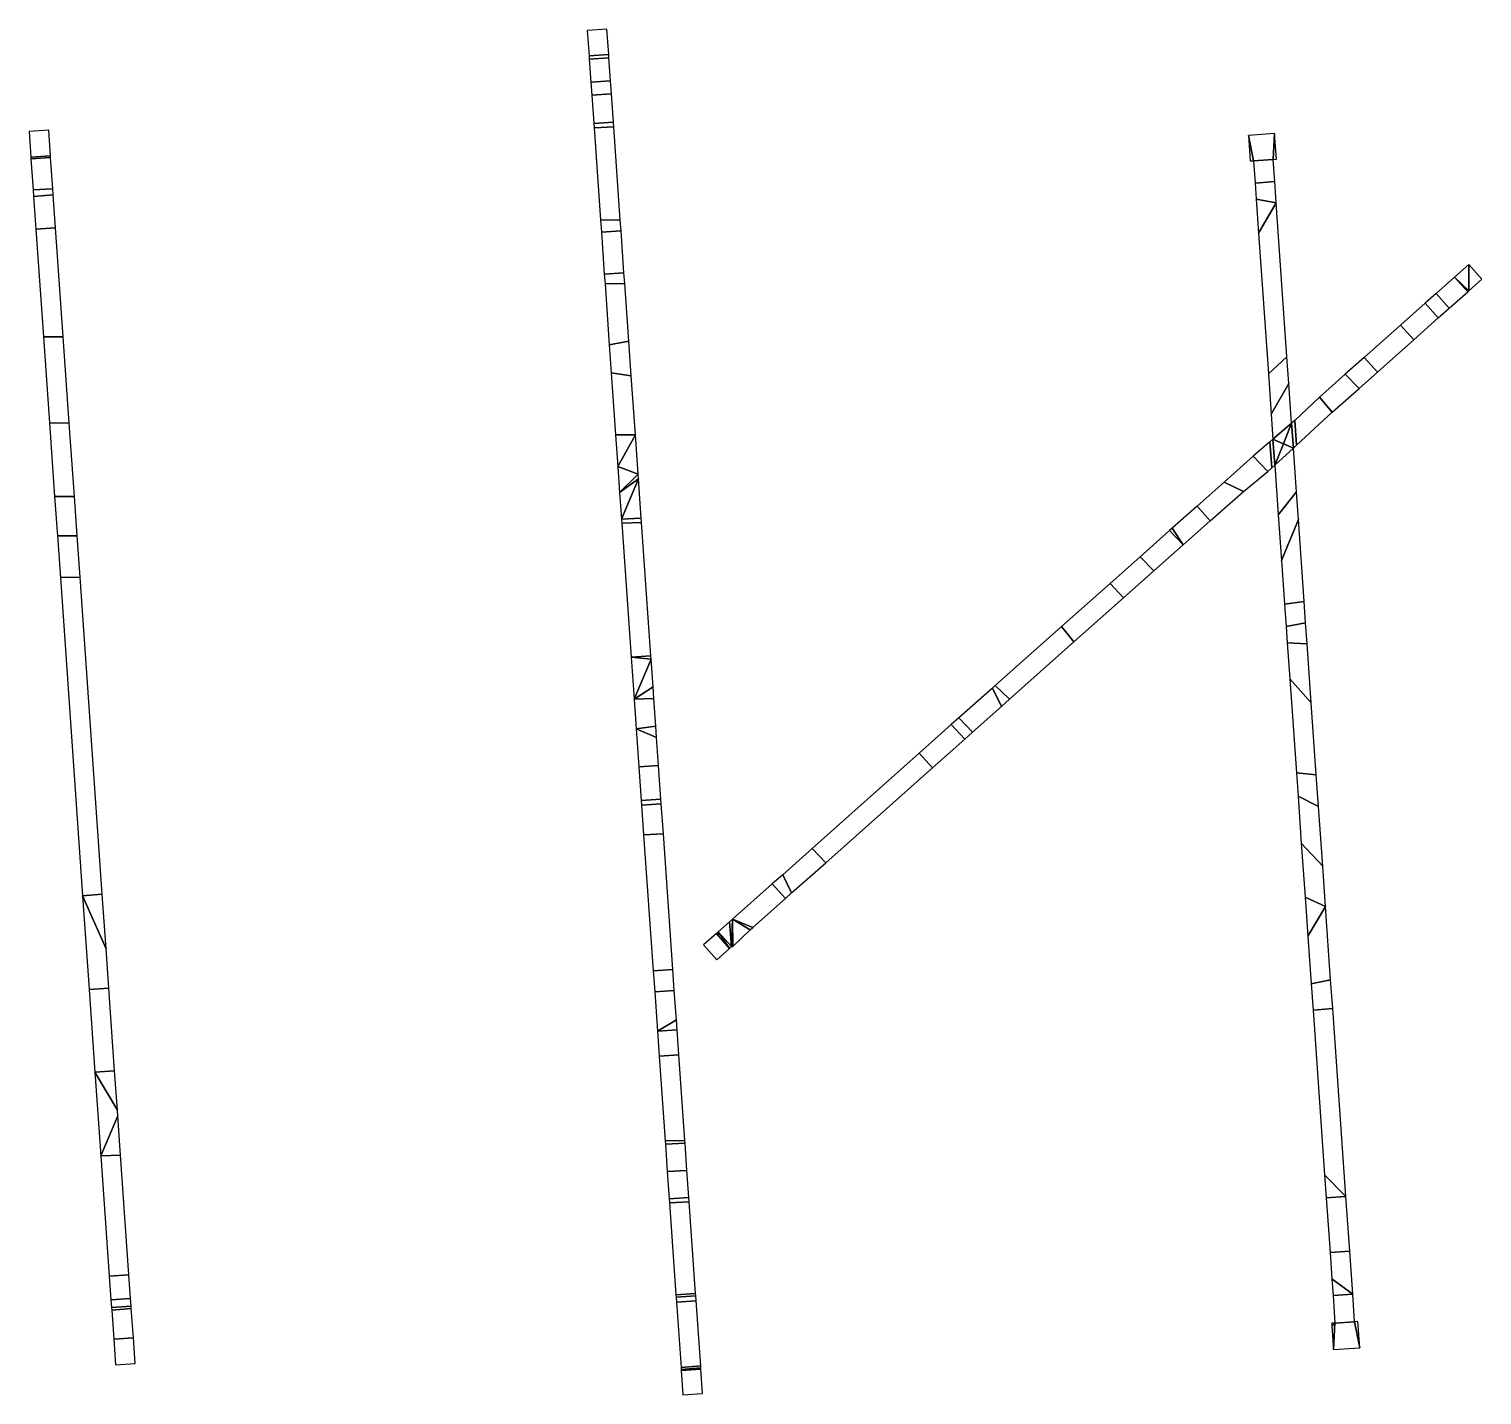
# Model space of a CAD drawing. Extents: x -9406 to 1652, y -9231 to 1167.
import ezdxf

# ---------------------------------------------------------------- set-up
doc = ezdxf.new("R2010")
doc.units = 0

msp = doc.modelspace()

# ---------------------------------------------------------------- linework, layer by layer
at = {"layer": 'mg_to_dxf', "color": 59}
for points in [[(-5157.89, 1156.47), (-5143.84, 962.46), (-4994.59, 972.75), (-5008.26, 1166.97)], [(-4992.91, 948.83), (-4994.59, 972.75), (-5143.84, 962.46), (-5142.38, 936.84)], [(-5142.38, 936.84), (-5130.25, 762.84), (-4980.5, 771.84), (-4992.91, 948.83)], [(-5123.25, 662.84), (-4973.63, 673.84), (-4980.5, 771.84), (-5130.25, 762.84)], [(-4958.5, 458.84), (-4973.63, 673.84), (-5123.25, 662.84), (-5108.13, 446.84)], [(-5105.75, 413.84), (-4956.13, 423.84), (-4958.5, 458.84), (-5108.13, 446.84)], [(-9406.38, 386.33), (-9392.74, 191.89), (-9243.11, 202.61), (-9256.75, 396.81)], [(-5056.75, -284.16), (-4906.25, -287.16), (-4956.13, 423.84), (-5105.75, 413.84)], [(-125.25, 357.15), (-86.67, 164.38), (62.96, 174.88), (74.26, 371.15)], [(-125.25, 357.15), (-111.61, 162.63), (-86.67, 164.38)], [(62.96, 174.88), (87.9, 176.62), (74.26, 371.15)], [(-9243.11, 202.61), (-9392.74, 191.89), (-9391.6, 177.83), (-9241.93, 187.94)], [(-9225.37, -50.17), (-9241.93, 187.94), (-9391.6, 177.83), (-9375.09, -58.09)], [(74.82, 5.83), (62.96, 174.88), (-86.67, 164.38), (-74.79, -5.02)], [(86.25, -157.16), (74.82, 5.83), (-74.79, -5.02), (-66.23, -127.16)], [(-9225.37, -50.17), (-9375.09, -58.09), (-9371.72, -107.08), (-9222.12, -96.17)], [(-9371.72, -107.08), (-9354.16, -356.18), (-9204.53, -346.25), (-9222.12, -96.17)], [(-66.23, -127.16), (-48.06, -386.19), (86.25, -157.16)], [(168.44, -1329.16), (86.25, -157.16), (-48.06, -386.19), (27.12, -1458.16)], [(-4906.25, -287.16), (-5056.75, -284.16), (-5050.13, -379.16), (-4900.5, -369.16)], [(-9296.7, -1176.21), (-9146.25, -1175.2), (-9204.53, -346.25), (-9354.16, -356.18)], [(-4900.5, -369.16), (-5050.13, -379.16), (-5027.63, -700.16), (-4878.13, -688.16)], [(1552.77, -624.82), (1552.77, -624.82), (1444.46, -721.2), (1553.54, -824.87)], [(1652.45, -736.9), (1652.45, -736.9), (1552.77, -624.82), (1553.54, -824.87)], [(-4872.25, -770.16), (-4878.13, -688.16), (-5027.63, -700.16), (-5022.5, -773.16)], [(-4990, -1236.17), (-4841.5, -1209.16), (-4872.25, -770.16), (-5022.5, -773.16)], [(1444.46, -721.2), (1303.5, -846.16), (1404, -957.16), (1544.09, -833.21)], [(1553.54, -824.87), (1553.54, -824.87), (1444.46, -721.2), (1544.09, -833.21)], [(1220.25, -920.16), (1320, -1032.16), (1404, -957.16), (1303.5, -846.16)], [(1133.13, -1198.16), (1320, -1032.16), (1220.25, -920.16), (1033.5, -1086.16)], [(1133.13, -1198.16), (1033.5, -1086.16), (756.75, -1332.16), (856.88, -1444.16)], [(-9146.25, -1175.2), (-9296.7, -1176.21), (-9250.63, -1831.05), (-9100.23, -1833.1)], [(-4990, -1236.17), (-4975, -1450.16), (-4823, -1473.16), (-4841.5, -1209.16)], [(182.55, -1530.35), (168.44, -1329.16), (27.12, -1458.16), (48.58, -1764.19)], [(856.88, -1444.16), (756.75, -1332.16), (612.63, -1460.16), (717.75, -1568.16)], [(-4975, -1450.16), (-4941.88, -1922.16), (-4791.5, -1922.16), (-4823, -1473.16)], [(48.58, -1764.19), (62.01, -1955.66), (203.75, -1832.66), (182.55, -1530.35)], [(513.13, -1750.16), (717.75, -1568.16), (612.63, -1460.16), (414.88, -1636.16)], [(414.88, -1636.16), (227.37, -1812.17), (240.62, -2001.11), (513.13, -1750.16)], [(-9211.77, -2391.21), (-9061.45, -2392.2), (-9100.23, -1833.1), (-9250.63, -1831.05)], [(203.75, -1832.66), (62.01, -1955.66), (140.9, -1989.81)], [(203.75, -1832.66), (140.9, -1989.81), (217.08, -2022.79)], [(227.37, -1812.17), (203.75, -1832.66), (217.08, -2022.79), (240.62, -2001.11)], [(-4791.5, -1922.16), (-4941.88, -1922.16), (-4925, -2163.16)], [(-4925, -2163.16), (-4770.48, -2221.16), (-4791.5, -1922.16)], [(22.88, -2201.16), (52.83, -2173.65), (38.38, -1976.16), (-90, -2085.16)], [(62.01, -1955.66), (38.38, -1976.16), (52.83, -2173.65), (75.81, -2152.54)], [(140.9, -1989.81), (62.01, -1955.66), (75.81, -2152.54)], [(217.08, -2022.79), (140.9, -1989.81), (75.81, -2152.54)], [(22.88, -2201.16), (-90, -2085.16), (-310.25, -2281.16), (-161.38, -2354.16)], [(240.46, -2356.15), (217.08, -2022.79), (75.81, -2152.54), (102.37, -2531.17)], [(-4911, -2362.16), (-4770.48, -2221.16), (-4925, -2163.16)], [(-4767.9, -2258.16), (-4767.9, -2258.16), (-4770.48, -2221.16), (-4911, -2362.16)], [(-4767.9, -2258.16), (-4767.9, -2258.16), (-4911, -2362.16), (-4896.75, -2565.16)], [(-4767.9, -2258.16), (-4767.9, -2258.16), (-4896.75, -2565.16), (-4747, -2556.16)], [(-161.38, -2354.16), (-310.25, -2281.16), (-515.75, -2464.16), (-416.38, -2576.16)], [(-9061.45, -2392.2), (-9211.77, -2391.21), (-9190.5, -2690.15), (-9040.34, -2691.15)], [(255.18, -2566.1), (240.46, -2356.15), (102.37, -2531.17), (126.77, -2879.18)], [(-621.24, -2758.37), (-416.38, -2576.16), (-515.75, -2464.16), (-706.25, -2633.16)], [(-4894.75, -2594.16), (-4744.5, -2589.16), (-4747, -2556.16), (-4896.75, -2565.16)], [(-4823.13, -3614.16), (-4673.5, -3604.16), (-4744.5, -2589.16), (-4894.75, -2594.16)], [(-845.65, -2957.97), (-621.24, -2758.37), (-726.25, -2651.16), (-950.14, -2850.42)], [(-706.25, -2633.16), (-726.25, -2651.16), (-621.24, -2758.37)], [(299.02, -3191.18), (255.18, -2566.1), (126.77, -2879.18), (149.98, -3210.18)], [(-9040.34, -2691.15), (-9190.5, -2690.15), (-9167.59, -3009.25), (-9018.25, -3005.14)], [(-1074.77, -3161.76), (-845.65, -2957.97), (-950.14, -2850.42), (-1177.23, -3052.52)], [(-9018.25, -3005.14), (-9167.59, -3009.25), (-8998.6, -5432.15), (-8849.19, -5418.15)], [(-1177.23, -3052.52), (-1547.63, -3382.16), (-1453, -3498.16), (-1074.77, -3161.76)], [(310.31, -3352.2), (299.02, -3191.18), (149.98, -3210.18), (162.04, -3382.12)], [(-1453, -3498.16), (-1547.63, -3382.16), (-2051.63, -3830.16), (-1942.88, -3934.16)], [(321.67, -3514.2), (310.31, -3352.2), (162.04, -3382.12), (170.67, -3505.14)], [(353.02, -3961.14), (321.67, -3514.2), (170.67, -3505.14), (189.95, -3780.1)], [(-4823.13, -3614.16), (-4823.13, -3614.16), (-4671.75, -3629.16), (-4673.5, -3604.16)], [(-4800.75, -3934.16), (-4800.75, -3934.16), (-4671.75, -3629.16), (-4823.13, -3614.16)], [(-4656.98, -3840.16), (-4656.98, -3840.16), (-4671.75, -3629.16), (-4800.75, -3934.16)], [(-4656.98, -3840.16), (-4656.98, -3840.16), (-4800.75, -3934.16), (-4650.82, -3928.17)], [(-2004.13, -3989.16), (-2073.13, -3849.16), (-2329.25, -4077.16), (-2224.75, -4185.16)], [(-2051.63, -3830.16), (-2073.13, -3849.16), (-2004.13, -3989.16), (-1942.88, -3934.16)], [(391.52, -4510.2), (353.02, -3961.14), (189.95, -3780.1), (240.03, -4494.21)], [(-4635.93, -4139.16), (-4650.82, -3928.17), (-4800.75, -3934.16), (-4785, -4159.16)], [(-2284.49, -4238.18), (-2224.75, -4185.16), (-2329.25, -4077.16), (-2386.38, -4128.16)], [(-4785, -4159.16), (-4629.82, -4227.17), (-4635.93, -4139.16)], [(-4629.82, -4227.17), (-4785, -4159.16), (-4764.63, -4449.16), (-4615, -4438.16)], [(-2386.38, -4128.16), (-2630.13, -4344.16), (-2530.13, -4456.16), (-2284.49, -4238.18)], [(-2630.13, -4344.16), (-3446, -5070.16), (-3342.75, -5179.16), (-2530.13, -4456.16)], [(-4764.63, -4449.16), (-4746.62, -4706.16), (-4597, -4696.16), (-4615, -4438.16)], [(408.35, -4750.17), (391.52, -4510.2), (240.03, -4494.21), (252.58, -4673.15)], [(-4597, -4696.16), (-4746.62, -4706.16), (-4744.12, -4741.16), (-4594.5, -4730.16)], [(-4578.5, -4958.16), (-4594.5, -4730.16), (-4744.12, -4741.16), (-4728.25, -4967.16)], [(252.58, -4673.15), (277.55, -5029.16), (440.19, -5204.16), (408.35, -4750.17)], [(-4578.5, -4958.16), (-4728.25, -4967.16), (-4655.75, -6001.16), (-4505.88, -5993.16)], [(-3602, -5409.16), (-3342.75, -5179.16), (-3446, -5070.16), (-3669.78, -5270.39)], [(461.79, -5512.23), (440.19, -5204.16), (277.55, -5029.16), (306.37, -5440.16)], [(-3669.78, -5270.39), (-3748.88, -5341.16), (-3649.25, -5452.16), (-3602, -5409.16)], [(-8820.09, -5834.16), (-8849.19, -5418.15), (-8998.6, -5432.15)], [(-3649.25, -5452.16), (-3748.88, -5341.16), (-4051, -5608.16), (-3897.38, -5672.16)], [(-8998.6, -5432.15), (-8948.64, -6145.18), (-8799.18, -6133.14), (-8820.09, -5834.16)], [(461.79, -5512.23), (306.37, -5440.16), (327.34, -5739.15)], [(327.34, -5739.15), (352.65, -6100.14), (500.92, -6070.19), (461.79, -5512.23)], [(-4160, -5705.16), (-4060.25, -5817.16), (-4073.75, -5628.16)], [(-4051, -5608.16), (-4051, -5608.16), (-4073.75, -5628.16), (-4060.25, -5817.16)], [(-4050.13, -5818.16), (-4050.13, -5818.16), (-4051, -5608.16), (-4060.25, -5817.16)], [(-3916.75, -5690.16), (-3916.75, -5690.16), (-4051, -5608.16), (-4050.13, -5818.16)], [(-3916.75, -5690.16), (-3897.38, -5672.16), (-4051, -5608.16)], [(-4172.36, -5917.51), (-4075.25, -5831.16), (-4174.51, -5718.68), (-4272.05, -5805.43)], [(-4159.87, -5735.27), (-4160, -5705.16), (-4174.51, -5718.68)], [(-4159.87, -5735.27), (-4075.25, -5831.16), (-4160, -5705.16)], [(-4060.25, -5817.16), (-4160, -5705.16), (-4075.25, -5831.16)], [(-4655.75, -6001.16), (-4644.38, -6163.16), (-4494.88, -6152.16), (-4505.88, -5993.16)], [(516.28, -6289.14), (500.92, -6070.19), (352.65, -6100.14), (366.75, -6301.16)], [(-8904.55, -6774.07), (-8754.96, -6763.16), (-8799.18, -6133.14), (-8948.64, -6145.18)], [(-4479.21, -6375.16), (-4494.88, -6152.16), (-4644.38, -6163.16), (-4623.38, -6462.16)], [(366.75, -6301.16), (454.62, -7554.16), (616.67, -7720.65), (516.28, -6289.14)], [(-4623.38, -6462.16), (-4473.89, -6451.06), (-4479.21, -6375.16)], [(-4610.13, -6651.16), (-4460.5, -6641.16), (-4473.89, -6451.06), (-4623.38, -6462.16)], [(-4564.88, -7297.16), (-4414.75, -7293.16), (-4460.5, -6641.16), (-4610.13, -6651.16)], [(-8733.98, -7062.2), (-8754.96, -6763.16), (-8904.55, -6774.07)], [(-8731, -7104.74), (-8733.98, -7062.2), (-8904.55, -6774.07), (-8860, -7410.33)], [(-8860, -7410.33), (-8709.98, -7404.27), (-8731, -7104.74)], [(-4563.13, -7321.16), (-4413.38, -7313.16), (-4414.75, -7293.16), (-4564.88, -7297.16)], [(-8709.98, -7404.27), (-8860, -7410.33), (-8795.73, -8326.16), (-8645.89, -8317.19)], [(-4563.13, -7321.16), (-4548.56, -7529.16), (-4398.74, -7522.16), (-4413.38, -7313.16)], [(-4548.56, -7529.16), (-4534, -7737.16), (-4384.38, -7727.16), (-4398.74, -7522.16)], [(454.62, -7554.16), (467.03, -7731.14), (616.67, -7720.65)], [(-4531.88, -7768.16), (-4382, -7760.16), (-4384.38, -7727.16), (-4534, -7737.16)], [(467.03, -7731.14), (496.14, -8146.15), (645.77, -8135.66), (616.67, -7720.65)], [(-4482.75, -8468.16), (-4332.88, -8459.16), (-4382, -7760.16), (-4531.88, -7768.16)], [(668.77, -8463.68), (645.77, -8135.66), (496.14, -8146.15), (510.23, -8347.15)], [(-8633.36, -8497.16), (-8645.89, -8317.19), (-8795.73, -8326.16), (-8783, -8507.16)], [(510.23, -8347.15), (519.14, -8474.17), (668.77, -8463.68)], [(-8629.53, -8554.15), (-8633.36, -8497.16), (-8783, -8507.16), (-8778.97, -8566.16)], [(-4481.38, -8487.16), (-4331.75, -8476.16), (-4332.88, -8459.16), (-4482.75, -8468.16)], [(-4331.75, -8476.16), (-4481.38, -8487.16), (-4478.75, -8524.16), (-4329, -8515.16)], [(-4329, -8515.16), (-4478.75, -8524.16), (-4443.88, -9021.16), (-4294.25, -9010.16)], [(519.14, -8474.17), (533.84, -8683.77), (683.47, -8673.28), (668.77, -8463.68)], [(-8628.03, -8573.15), (-8629.53, -8554.15), (-8778.97, -8566.16), (-8777.46, -8586.17)], [(-8777.46, -8586.17), (-8762.09, -8807.18), (-8612.48, -8796.16), (-8628.03, -8573.15)], [(533.84, -8683.77), (508.9, -8685.52), (510.67, -8710.66)], [(510.67, -8710.66), (522.89, -8885.03), (533.84, -8683.77)], [(522.89, -8885.03), (722.4, -8871.04), (683.47, -8673.28), (533.84, -8683.77)], [(722.4, -8871.04), (708.41, -8671.53), (683.47, -8673.28)], [(-8612.48, -8796.16), (-8762.09, -8807.18), (-8748.48, -9001.71), (-8598.84, -8991.23)], [(-4293.27, -9025.41), (-4294.25, -9010.16), (-4443.88, -9021.16), (-4442.9, -9036.18)], [(-4442.9, -9036.18), (-4292.79, -9035.6), (-4293.27, -9025.41)], [(-4442.9, -9036.18), (-4442.27, -9045.49), (-4292.79, -9035.6)], [(-4429.28, -9230.68), (-4279.65, -9220.18), (-4292.79, -9035.6), (-4442.27, -9045.49)]]:
    msp.add_3dface(points, dxfattribs=at)

doc.saveas('drawing.dxf')
